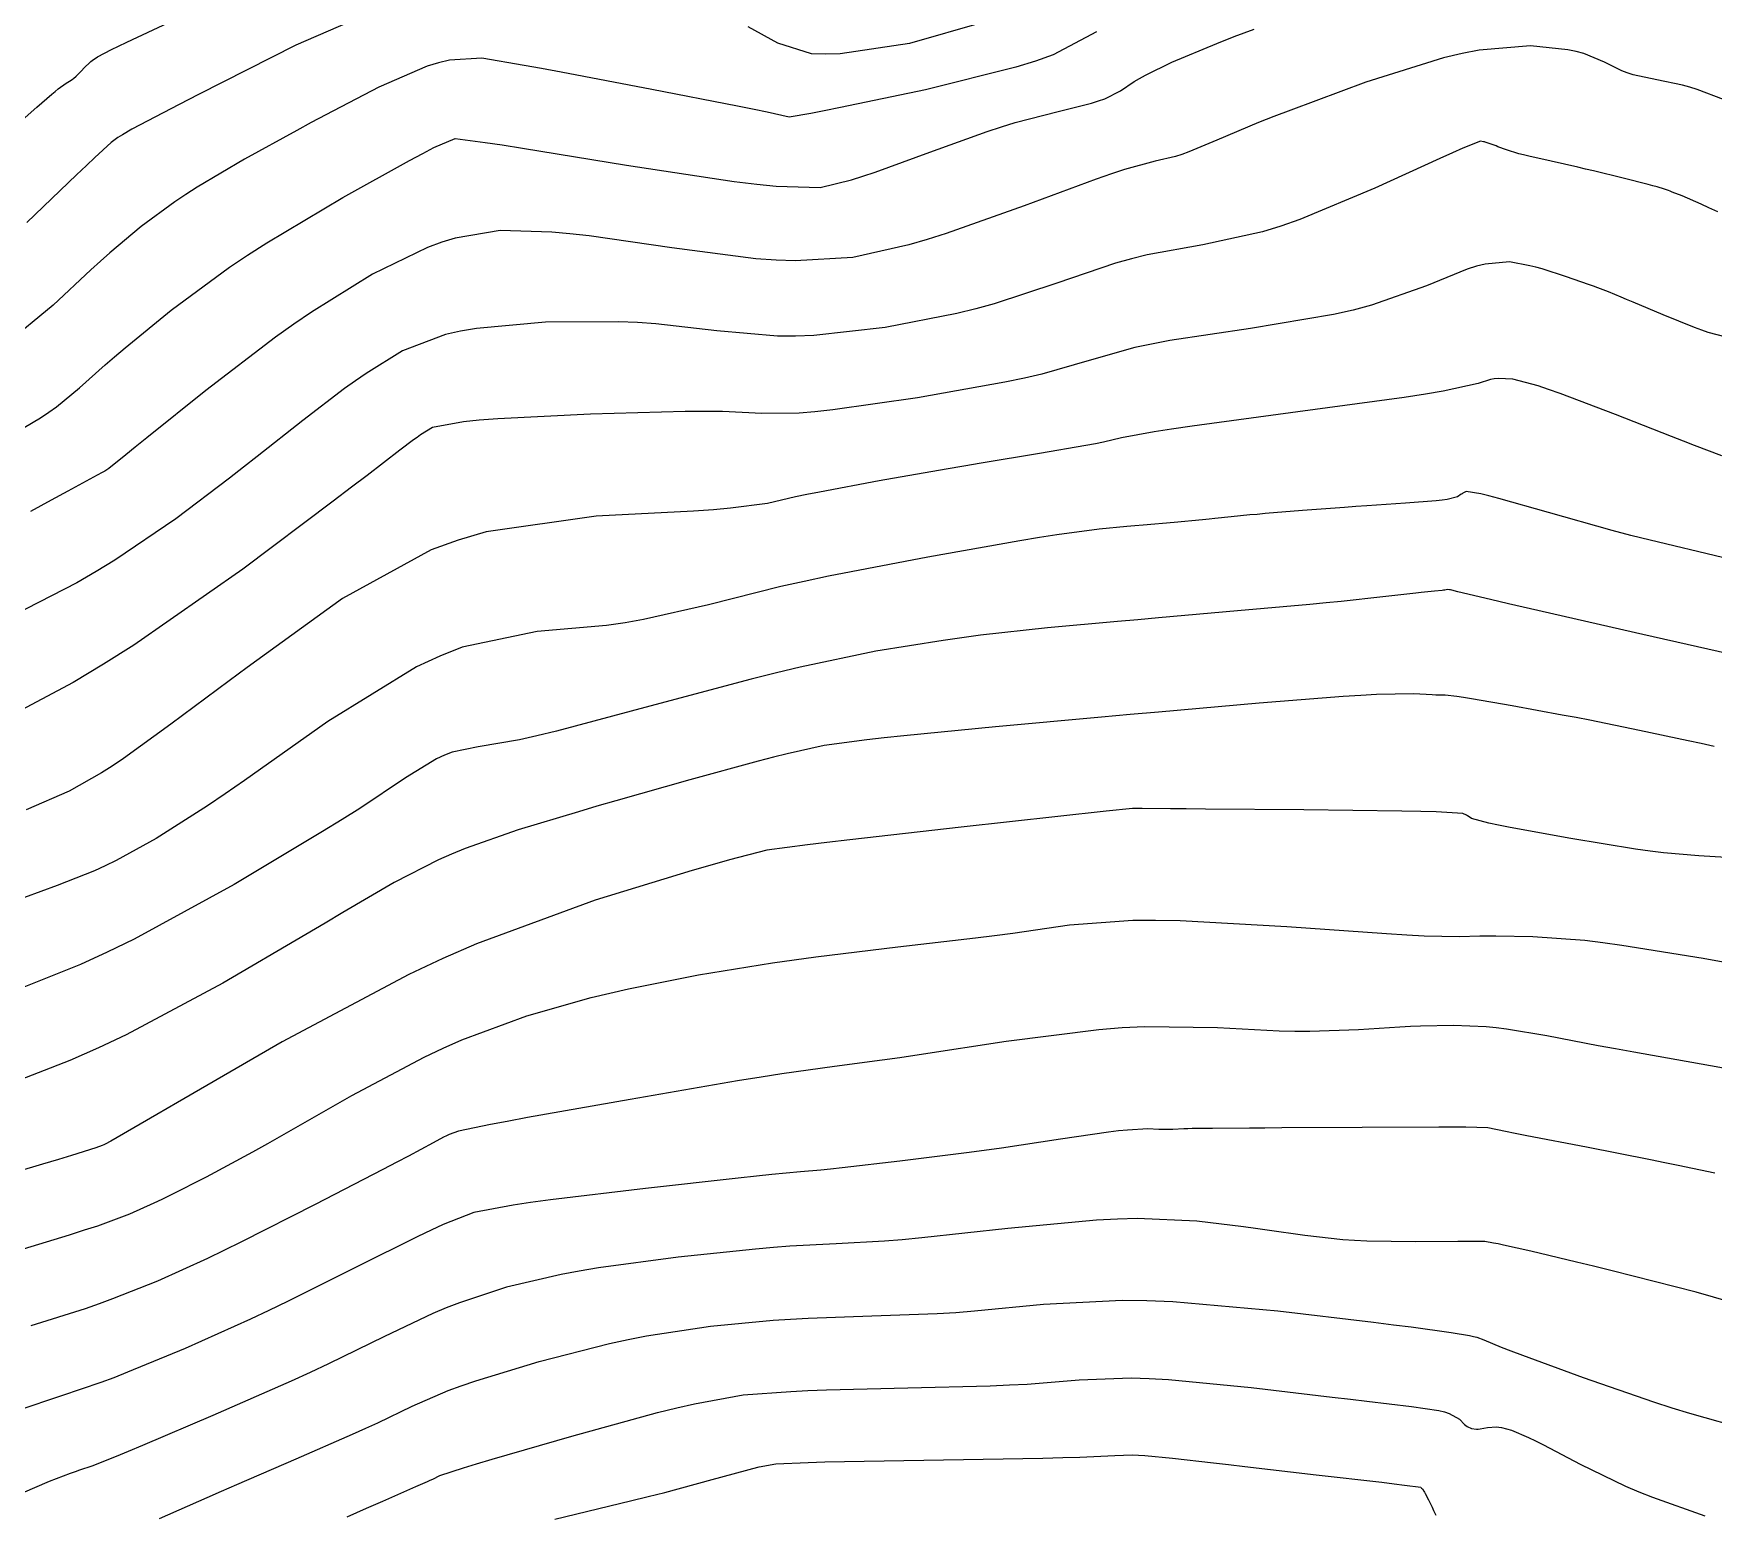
# Model space of a CAD drawing. Header units: metres. Extents: x 837476 to 838477, y 1189012 to 1191014.
# Drawn here: x 838235.9 to 838333.8, y 1189658.9 to 1189745.1 of the extents above; entities that cross this region are included whole.
import ezdxf

# ---------------------------------------------------------------- set-up
doc = ezdxf.new("R2010")
doc.units = ezdxf.units.M
doc.header["$LTSCALE"] = 0.3
doc.layers.add('COTAS 10', color=1, linetype='Continuous')
doc.layers.add('COTAS INT', color=252, linetype='Continuous')

msp = doc.modelspace()

# ---------------------------------------------------------------- linework, layer by layer
at = {"layer": 'COTAS 10'}
for points in [[(838234.294, 1189721.554), (838236.305, 1189722.744), (838236.785, 1189723.063), (838237.232, 1189723.379), (838238.57, 1189724.483), (838240.071, 1189725.833), (838240.622, 1189726.303), (838241.231, 1189726.815), (838243.918, 1189729.011), (838247.318, 1189731.522), (838248.377, 1189732.233), (838249.487, 1189732.949), (838253.918, 1189735.591), (838257.821, 1189737.752), (838258.598, 1189738.165), (838259.243, 1189738.499), (838260.474, 1189739.035), (838262.233, 1189738.804), (838263.211, 1189738.654), (838264.401, 1189738.465), (838270.474, 1189737.474), (838276.745, 1189736.523), (838278.061, 1189736.36), (838279.194, 1189736.242), (838281.769, 1189736.178), (838283.591, 1189736.628), (838284.249, 1189736.833), (838284.975, 1189737.073), (838288.151, 1189738.231), (838291.499, 1189739.439), (838292.332, 1189739.711), (838293.125, 1189739.956), (838295.648, 1189740.613), (838297.577, 1189741.09), (838297.994, 1189741.221), (838298.361, 1189741.351), (838299.266, 1189741.818), (838300.077, 1189742.354), (838300.385, 1189742.529), (838300.729, 1189742.715), (838302.275, 1189743.479), (838304.892, 1189744.58), (838305.912, 1189744.977), (838307.06, 1189745.414)], [(838334.388, 1189714.589), (838330.156, 1189715.602), (838329.042, 1189715.886), (838327.953, 1189716.171), (838324.229, 1189717.211), (838321.329, 1189718.039), (838320.759, 1189718.189), (838320.29, 1189718.306), (838319.44, 1189718.444), (838319.245, 1189718.347), (838319.19, 1189718.315), (838319.134, 1189718.281), (838318.927, 1189718.138), (838318.332, 1189717.985), (838318.032, 1189717.943), (838317.673, 1189717.902), (838315.886, 1189717.758), (838313.646, 1189717.607), (838313.001, 1189717.561), (838312.345, 1189717.514), (838309.889, 1189717.329), (838307.716, 1189717.154), (838307.239, 1189717.113), (838306.816, 1189717.075), (838305.737, 1189716.965), (838304.784, 1189716.862), (838304.44, 1189716.828), (838304.061, 1189716.792), (838302.405, 1189716.643), (838300.589, 1189716.483), (838300.11, 1189716.441), (838299.642, 1189716.399), (838298.036, 1189716.253), (838295.567, 1189715.917), (838294.554, 1189715.755), (838293.399, 1189715.563), (838288.036, 1189714.62), (838282.248, 1189713.502), (838280.823, 1189713.2), (838279.477, 1189712.9), (838275.258, 1189711.842), (838271.465, 1189710.971), (838270.387, 1189710.789), (838269.296, 1189710.633), (838265.258, 1189710.282), (838260.88, 1189709.365), (838259.576, 1189708.851), (838258.232, 1189708.225), (838253.045, 1189705.025), (838248.198, 1189701.585), (838247.068, 1189700.807), (838246.03, 1189700.106), (838243.045, 1189698.204), (838240.707, 1189696.928), (838240.076, 1189696.621), (838239.453, 1189696.333), (838237.26, 1189695.463), (838234.421, 1189694.425)], [(838337.901, 1189684.184), (838333.679, 1189684.942), (838329.205, 1189685.745), (838328.135, 1189685.941), (838327.137, 1189686.125), (838324.143, 1189686.692), (838321.775, 1189687.086), (838321.172, 1189687.16), (838320.592, 1189687.219), (838318.688, 1189687.309), (838316.771, 1189687.264), (838316.182, 1189687.239), (838315.569, 1189687.209), (838313.146, 1189687.052), (838310.311, 1189686.954), (838309.439, 1189686.96), (838308.528, 1189686.981), (838304.922, 1189687.176), (838300.687, 1189687.23), (838299.381, 1189687.161), (838298.016, 1189687.056), (838292.601, 1189686.375), (838287.543, 1189685.593), (838286.402, 1189685.424), (838285.374, 1189685.277), (838282.601, 1189684.917), (838279.534, 1189684.485), (838278.32, 1189684.293), (838276.948, 1189684.068), (838270.677, 1189682.993), (838264.702, 1189681.929), (838263.516, 1189681.712), (838262.533, 1189681.528), (838260.677, 1189681.144), (838260.127, 1189680.94), (838259.968, 1189680.87), (838259.806, 1189680.793), (838259.194, 1189680.467), (838257.757, 1189679.693), (838257.074, 1189679.335), (838256.267, 1189678.913), (838252.323, 1189676.871), (838248.024, 1189674.694), (838246.992, 1189674.188), (838246.03, 1189673.723), (838243.129, 1189672.396), (838240.505, 1189671.354), (838239.717, 1189671.07), (838238.902, 1189670.788), (838235.738, 1189669.786)], [(838266.298, 1189658.513), (838270.705, 1189659.576), (838271.74, 1189659.835), (838272.695, 1189660.078), (838275.472, 1189660.826), (838277.41, 1189661.361), (838277.835, 1189661.469), (838278.212, 1189661.56), (838279.174, 1189661.746), (838281.066, 1189661.825), (838282.03, 1189661.849), (838283.186, 1189661.874), (838288.948, 1189661.972), (838294.745, 1189662.074), (838295.922, 1189662.102), (838296.913, 1189662.13), (838298.948, 1189662.229), (838299.965, 1189662.266), (838300.316, 1189662.254), (838300.695, 1189662.233), (838302.314, 1189662.078), (838304.701, 1189661.798), (838305.565, 1189661.698), (838306.517, 1189661.588), (838310.688, 1189661.109), (838314.509, 1189660.666), (838315.241, 1189660.579), (838315.83, 1189660.506), (838316.781, 1189660.374), (838316.811, 1189660.338), (838316.832, 1189660.317), (838316.877, 1189660.276), (838316.961, 1189660.151), (838316.997, 1189660.087), (838317.039, 1189660.011), (838317.235, 1189659.632), (838317.442, 1189659.215), (838317.491, 1189659.115), (838317.536, 1189659.022), (838317.669, 1189658.74)]]:
    msp.add_lwpolyline(points, dxfattribs=at)
at = {"layer": 'COTAS INT'}
for points in [[(838257.426, 1189747.19), (838251.186, 1189744.477), (838245.519, 1189741.592), (838244.387, 1189741.012), (838243.443, 1189740.528), (838241.614, 1189739.572), (838241.071, 1189739.25), (838240.938, 1189739.166), (838240.813, 1189739.083), (838240.428, 1189738.801), (838239.467, 1189737.92), (838238.98, 1189737.46), (838238.397, 1189736.906), (838235.493, 1189734.124)], [(838234.73, 1189739.647), (838236.075, 1189740.867), (838236.959, 1189741.621), (838237.156, 1189741.781), (838237.333, 1189741.921), (838237.798, 1189742.254), (838238.089, 1189742.436), (838238.155, 1189742.482), (838238.215, 1189742.525), (838238.382, 1189742.664), (838238.536, 1189742.82), (838238.588, 1189742.874), (838238.644, 1189742.933), (838238.884, 1189743.185), (838239.158, 1189743.451), (838239.237, 1189743.519), (838239.316, 1189743.584), (838239.613, 1189743.795), (838240.435, 1189744.22), (838240.847, 1189744.419), (838241.338, 1189744.654), (838243.775, 1189745.796)], [(838291.302, 1189745.814), (838286.978, 1189744.575), (838282.934, 1189743.97), (838282.049, 1189743.942), (838281.266, 1189743.975), (838279.286, 1189744.599), (838277.567, 1189745.546)], [(838297.88, 1189745.247), (838295.342, 1189743.916), (838294.328, 1189743.55), (838293.18, 1189743.184), (838287.91, 1189741.871), (838282.949, 1189740.831), (838281.996, 1189740.638), (838281.225, 1189740.487), (838279.956, 1189740.281), (838278.68, 1189740.564), (838277.904, 1189740.721), (838276.944, 1189740.912), (838271.951, 1189741.884), (838266.663, 1189742.892), (838265.518, 1189743.105), (838264.511, 1189743.29), (838262.024, 1189743.721), (838260.14, 1189743.609), (838259.513, 1189743.452), (838258.84, 1189743.24), (838256.029, 1189742.017), (838252.937, 1189740.414), (838252.087, 1189739.961), (838251.239, 1189739.505), (838248.202, 1189737.827), (838245.44, 1189736.191), (838244.766, 1189735.761), (838244.133, 1189735.34), (838242.173, 1189733.906), (838240.349, 1189732.367), (838239.801, 1189731.881), (838239.234, 1189731.369), (838237.032, 1189729.304), (838234.257, 1189727.012)], [(838334.446, 1189741.296), (838332.895, 1189741.898), (838332.471, 1189742.031), (838332.048, 1189742.15), (838330.541, 1189742.459), (838329.166, 1189742.747), (838328.827, 1189742.853), (838328.506, 1189742.97), (838327.498, 1189743.486), (838326.295, 1189743.99), (838325.851, 1189744.098), (838325.358, 1189744.194), (838323.181, 1189744.427), (838320.194, 1189744.192), (838319.192, 1189743.991), (838318.114, 1189743.732), (838313.588, 1189742.308), (838309.199, 1189740.692), (838308.208, 1189740.312), (838307.313, 1189739.961), (838304.891, 1189738.939), (838303.253, 1189738.245), (838302.852, 1189738.101), (838302.475, 1189737.978), (838301.303, 1189737.709), (838299.511, 1189737.229), (838298.741, 1189736.974), (838297.853, 1189736.665), (838293.661, 1189735.108), (838289.108, 1189733.487), (838287.992, 1189733.138), (838286.939, 1189732.833), (838283.661, 1189732.091), (838280.298, 1189731.896), (838279.192, 1189731.936), (838278.009, 1189732.017), (838273.105, 1189732.647), (838268.287, 1189733.349), (838267.158, 1189733.475), (838266.118, 1189733.572), (838263.105, 1189733.675), (838260.485, 1189733.228), (838259.692, 1189732.978), (838258.871, 1189732.674), (838255.663, 1189731.117), (838252.105, 1189728.913), (838251.063, 1189728.2), (838249.996, 1189727.443), (838245.937, 1189724.337), (838242.501, 1189721.574), (838241.827, 1189721.033), (838241.273, 1189720.589), (838240.274, 1189719.794), (838240.041, 1189719.636), (838239.97, 1189719.593), (838239.896, 1189719.55), (838239.607, 1189719.401), (838237.886, 1189718.473), (838236.91, 1189717.94), (838235.718, 1189717.287)], [(838334.099, 1189734.749), (838333.587, 1189734.994), (838333.138, 1189735.206), (838332.031, 1189735.687), (838331.446, 1189735.908), (838331.325, 1189735.954), (838331.222, 1189735.994), (838330.999, 1189736.086), (838330.563, 1189736.214), (838330.326, 1189736.277), (838330.038, 1189736.352), (838328.581, 1189736.721), (838326.851, 1189737.143), (838326.392, 1189737.252), (838325.942, 1189737.356), (838324.389, 1189737.701), (838323.078, 1189737.999), (838322.78, 1189738.074), (838322.511, 1189738.145), (838321.775, 1189738.373), (838321.286, 1189738.554), (838321.172, 1189738.595), (838321.067, 1189738.634), (838320.768, 1189738.741), (838320.547, 1189738.812), (838320.492, 1189738.827), (838320.439, 1189738.841), (838320.269, 1189738.874), (838319.232, 1189738.466), (838318.633, 1189738.202), (838317.898, 1189737.872), (838314.114, 1189736.132), (838309.735, 1189734.308), (838308.624, 1189733.924), (838307.558, 1189733.593), (838304.077, 1189732.834), (838300.827, 1189732.239), (838299.908, 1189732.01), (838298.979, 1189731.754), (838295.553, 1189730.598), (838291.901, 1189729.388), (838290.83, 1189729.097), (838289.733, 1189728.825), (838285.553, 1189728.003), (838281.402, 1189727.551), (838280.323, 1189727.512), (838279.273, 1189727.511), (838275.737, 1189727.82), (838272.172, 1189728.232), (838271.105, 1189728.297), (838270.004, 1189728.34), (838265.737, 1189728.315), (838261.726, 1189727.958), (838260.786, 1189727.791), (838259.92, 1189727.596), (838257.408, 1189726.643), (838255.282, 1189725.326), (838254.66, 1189724.9), (838254.022, 1189724.448), (838251.596, 1189722.592), (838248.926, 1189720.477), (838248.134, 1189719.861), (838247.319, 1189719.232), (838244.188, 1189716.853), (838240.629, 1189714.432), (838239.544, 1189713.777), (838238.417, 1189713.128), (838233.989, 1189710.842)], [(838334.584, 1189727.449), (838333.548, 1189727.727), (838333.171, 1189727.856), (838332.754, 1189728.007), (838330.922, 1189728.741), (838329.162, 1189729.482), (838328.791, 1189729.638), (838328.47, 1189729.773), (838327.73, 1189730.081), (838327.104, 1189730.321), (838326.856, 1189730.412), (838326.575, 1189730.513), (838325.286, 1189730.97), (838323.862, 1189731.423), (838323.495, 1189731.523), (838323.139, 1189731.611), (838321.953, 1189731.834), (838320.537, 1189731.712), (838320.037, 1189731.581), (838319.489, 1189731.409), (838317.119, 1189730.438), (838313.915, 1189729.302), (838312.842, 1189729.025), (838311.688, 1189728.764), (838306.85, 1189727.96), (838302.144, 1189727.248), (838301.074, 1189727.046), (838300.105, 1189726.842), (838297.446, 1189726.088), (838294.695, 1189725.288), (838293.668, 1189725.055), (838292.527, 1189724.817), (838287.446, 1189723.916), (838282.506, 1189723.205), (838281.454, 1189723.088), (838280.538, 1189723.005), (838278.368, 1189722.993), (838276.058, 1189723.116), (838275.053, 1189723.118), (838273.889, 1189723.108), (838268.368, 1189722.955), (838262.968, 1189722.688), (838261.88, 1189722.604), (838260.97, 1189722.517), (838259.154, 1189722.17), (838258.459, 1189721.74), (838258.256, 1189721.6), (838258.048, 1189721.453), (838257.255, 1189720.846), (838255.351, 1189719.38), (838254.441, 1189718.69), (838253.366, 1189717.876), (838248.102, 1189713.912), (838241.74, 1189709.477), (838239.973, 1189708.368), (838238.203, 1189707.309), (838231.79, 1189703.912)], [(838334.342, 1189720.518), (838332.742, 1189721.136), (838332.11, 1189721.382), (838331.397, 1189721.661), (838328.143, 1189722.938), (838324.92, 1189724.16), (838324.228, 1189724.403), (838323.622, 1189724.606), (838322.154, 1189724.996), (838321.293, 1189725.031), (838321.069, 1189725.011), (838320.853, 1189724.977), (838320.123, 1189724.744), (838318.095, 1189724.296), (838317.06, 1189724.126), (838315.819, 1189723.936), (838309.623, 1189723.085), (838303.461, 1189722.257), (838302.24, 1189722.082), (838301.23, 1189721.93), (838299.338, 1189721.578), (838298.287, 1189721.317), (838297.808, 1189721.222), (838297.247, 1189721.118), (838294.543, 1189720.662), (838291.142, 1189720.101), (838290.143, 1189719.93), (838289.118, 1189719.753), (838285.205, 1189719.059), (838281.727, 1189718.411), (838280.975, 1189718.263), (838280.315, 1189718.128), (838278.694, 1189717.754), (838276.539, 1189717.464), (838275.541, 1189717.383), (838274.37, 1189717.302), (838268.694, 1189717.003), (838262.284, 1189716.085), (838260.65, 1189715.613), (838259.077, 1189715.046), (838253.905, 1189712.214), (838249.468, 1189708.991), (838248.358, 1189708.178), (838247.299, 1189707.399), (838243.905, 1189704.876), (838241.133, 1189702.879), (838240.467, 1189702.432), (838239.845, 1189702.032), (838237.963, 1189700.971), (838235.459, 1189699.873)], [(838336.713, 1189708.54), (838329.73, 1189710.098), (838323.182, 1189711.6), (838321.898, 1189711.897), (838320.842, 1189712.142), (838318.938, 1189712.6), (838318.597, 1189712.692), (838318.527, 1189712.707), (838318.468, 1189712.718), (838318.341, 1189712.721), (838318.19, 1189712.693), (838318.116, 1189712.684), (838318.028, 1189712.674), (838317.592, 1189712.637), (838316.806, 1189712.559), (838316.497, 1189712.525), (838316.149, 1189712.486), (838314.563, 1189712.296), (838312.144, 1189712.033), (838311.271, 1189711.947), (838310.31, 1189711.856), (838306.104, 1189711.477), (838301.495, 1189711.073), (838300.28, 1189710.965), (838299.091, 1189710.858), (838295.015, 1189710.488), (838291.107, 1189710.061), (838290.023, 1189709.918), (838288.938, 1189709.765), (838285.015, 1189709.124), (838280.602, 1189708.203), (838279.209, 1189707.872), (838277.741, 1189707.51), (838271.821, 1189705.93), (838266.391, 1189704.477), (838265.232, 1189704.194), (838264.222, 1189703.963), (838261.821, 1189703.562), (838260.305, 1189703.244), (838259.853, 1189703.066), (838259.387, 1189702.849), (838257.591, 1189701.741), (838254.91, 1189699.958), (838253.886, 1189699.316), (838252.741, 1189698.61), (838247.591, 1189695.523), (838241.763, 1189692.342), (838240.19, 1189691.577), (838238.636, 1189690.861), (838233.17, 1189688.693)], [(838333.902, 1189703.578), (838333.139, 1189703.745), (838332.369, 1189703.913), (838329.533, 1189704.516), (838326.645, 1189705.101), (838325.842, 1189705.257), (838325.037, 1189705.41), (838322.12, 1189705.939), (838319.738, 1189706.346), (838319.272, 1189706.422), (838318.889, 1189706.483), (838318.203, 1189706.568), (838317.837, 1189706.568), (838317.656, 1189706.575), (838317.44, 1189706.584), (838316.374, 1189706.642), (838314.206, 1189706.606), (838313.296, 1189706.555), (838312.252, 1189706.488), (838307.362, 1189706.1), (838301.498, 1189705.584), (838299.839, 1189705.436), (838298.165, 1189705.285), (838291.994, 1189704.724), (838286.646, 1189704.205), (838285.491, 1189704.082), (838284.477, 1189703.967), (838281.994, 1189703.628), (838279.843, 1189703.15), (838279.038, 1189702.949), (838278.144, 1189702.718), (838274.159, 1189701.634), (838269.843, 1189700.407), (838268.739, 1189700.086), (838267.674, 1189699.773), (838264.159, 1189698.709), (838261.069, 1189697.623), (838260.272, 1189697.295), (838259.501, 1189696.956), (838256.928, 1189695.637), (838253.931, 1189693.889), (838252.892, 1189693.28), (838251.763, 1189692.617), (838246.928, 1189689.77), (838241.3, 1189686.761), (838239.67, 1189685.995), (838238.009, 1189685.258), (838231.751, 1189682.842)], [(838334.591, 1189697.093), (838332.991, 1189697.189), (838330.933, 1189697.366), (838330.167, 1189697.465), (838329.315, 1189697.586), (838325.531, 1189698.205), (838322.005, 1189698.847), (838321.315, 1189698.982), (838320.751, 1189699.099), (838319.749, 1189699.367), (838319.556, 1189699.504), (838319.501, 1189699.538), (838319.445, 1189699.57), (838319.24, 1189699.672), (838317.69, 1189699.758), (838316.787, 1189699.78), (838315.679, 1189699.802), (838309.964, 1189699.874), (838304.227, 1189699.928), (838303.104, 1189699.938), (838302.184, 1189699.946), (838300.543, 1189699.959), (838300.274, 1189699.96), (838300.218, 1189699.96), (838300.17, 1189699.961), (838300.066, 1189699.964), (838300.021, 1189699.967), (838300.003, 1189699.967), (838299.982, 1189699.966), (838298.439, 1189699.796), (838289.982, 1189698.865), (838283.487, 1189698.137), (838282.157, 1189697.982), (838281.029, 1189697.847), (838278.645, 1189697.529), (838276.467, 1189696.967), (838275.468, 1189696.679), (838274.298, 1189696.334), (838268.645, 1189694.607), (838261.727, 1189692.063), (838259.759, 1189691.202), (838257.769, 1189690.273), (838250.392, 1189686.354), (838244.281, 1189682.811), (838243.088, 1189682.119), (838242.112, 1189681.553), (838240.392, 1189680.553), (838240.074, 1189680.383), (838239.981, 1189680.339), (838239.887, 1189680.298), (838239.533, 1189680.161), (838238.111, 1189679.725), (838237.345, 1189679.495), (838236.416, 1189679.218), (838231.713, 1189677.82)], [(838233.959, 1189673.873), (838237.996, 1189675.1), (838238.869, 1189675.379), (838239.635, 1189675.63), (838241.516, 1189676.315), (838242.922, 1189676.959), (838243.388, 1189677.184), (838243.888, 1189677.429), (838245.971, 1189678.484), (838248.672, 1189679.932), (838249.561, 1189680.425), (838250.512, 1189680.957), (838254.455, 1189683.214), (838258.662, 1189685.461), (838259.779, 1189685.987), (838260.875, 1189686.471), (838264.661, 1189687.876), (838268.416, 1189688.931), (838269.492, 1189689.195), (838270.584, 1189689.448), (838274.661, 1189690.261), (838278.988, 1189690.958), (838280.238, 1189691.137), (838281.51, 1189691.311), (838286.292, 1189691.891), (838290.823, 1189692.417), (838291.937, 1189692.557), (838292.991, 1189692.694), (838296.292, 1189693.17), (838300.003, 1189693.437), (838301.316, 1189693.442), (838302.753, 1189693.418), (838308.973, 1189693.083), (838314.793, 1189692.67), (838315.978, 1189692.597), (838316.978, 1189692.542), (838319.05, 1189692.49), (838320.232, 1189692.531), (838320.672, 1189692.534), (838321.16, 1189692.533), (838323.327, 1189692.5), (838326.36, 1189692.271), (838327.394, 1189692.146), (838328.512, 1189691.995), (838333.25, 1189691.23), (838338.135, 1189690.339)], [(838333.94, 1189678.686), (838331.8, 1189679.143), (838331.026, 1189679.301), (838330.173, 1189679.472), (838326.44, 1189680.202), (838322.976, 1189680.873), (838322.293, 1189681.006), (838321.73, 1189681.117), (838320.697, 1189681.329), (838319.421, 1189681.373), (838318.705, 1189681.377), (838317.832, 1189681.379), (838313.37, 1189681.359), (838308.692, 1189681.326), (838307.683, 1189681.319), (838306.798, 1189681.313), (838304.637, 1189681.3), (838303.46, 1189681.288), (838303.196, 1189681.283), (838302.959, 1189681.277), (838302.326, 1189681.248), (838301.825, 1189681.231), (838301.67, 1189681.232), (838301.509, 1189681.235), (838300.871, 1189681.27), (838299.676, 1189681.209), (838299.164, 1189681.152), (838298.573, 1189681.078), (838295.784, 1189680.668), (838292.336, 1189680.153), (838291.33, 1189680.013), (838290.301, 1189679.875), (838286.399, 1189679.385), (838283.049, 1189678.997), (838282.368, 1189678.922), (838281.794, 1189678.862), (838280.615, 1189678.762), (838278.936, 1189678.61), (838278.048, 1189678.517), (838276.976, 1189678.401), (838271.576, 1189677.8), (838266.029, 1189677.13), (838264.865, 1189676.972), (838263.861, 1189676.826), (838261.576, 1189676.394), (838259.777, 1189675.693), (838259.08, 1189675.376), (838258.295, 1189675.007), (838254.742, 1189673.229), (838250.703, 1189671.207), (838249.613, 1189670.684), (838248.535, 1189670.177), (838244.742, 1189668.476), (838241.375, 1189667.078), (838240.565, 1189666.762), (838239.808, 1189666.476), (838237.518, 1189665.7), (838234.981, 1189664.856)], [(838338.176, 1189670.216), (838332.839, 1189671.761), (838327.949, 1189672.99), (838326.849, 1189673.263), (838325.858, 1189673.506), (838323.198, 1189674.139), (838321.607, 1189674.495), (838321.29, 1189674.563), (838321.028, 1189674.619), (838320.528, 1189674.711), (838319.816, 1189674.711), (838319.42, 1189674.709), (838318.937, 1189674.706), (838316.474, 1189674.686), (838313.643, 1189674.726), (838312.928, 1189674.761), (838312.244, 1189674.806), (838310.021, 1189675.053), (838307.821, 1189675.373), (838307.151, 1189675.464), (838306.454, 1189675.556), (838303.717, 1189675.897), (838300.256, 1189676.043), (838299.104, 1189676.012), (838297.867, 1189675.951), (838292.698, 1189675.472), (838287.685, 1189674.919), (838286.547, 1189674.811), (838285.517, 1189674.722), (838282.698, 1189674.564), (838279.998, 1189674.426), (838279.043, 1189674.35), (838277.999, 1189674.257), (838273.476, 1189673.786), (838268.834, 1189673.168), (838267.714, 1189672.983), (838266.665, 1189672.792), (838263.476, 1189672.05), (838260.728, 1189671.133), (838259.958, 1189670.831), (838259.184, 1189670.508), (838256.355, 1189669.171), (838253.085, 1189667.567), (838252.032, 1189667.077), (838250.916, 1189666.567), (838246.355, 1189664.556), (838242.245, 1189662.802), (838241.413, 1189662.454), (838240.714, 1189662.164), (838239.297, 1189661.614), (838238.579, 1189661.375), (838238.321, 1189661.282), (838238.037, 1189661.177), (838236.797, 1189660.703), (838234.515, 1189659.719)], [(838243.244, 1189658.558), (838246.011, 1189659.778), (838246.858, 1189660.148), (838247.739, 1189660.531), (838251.212, 1189662.032), (838254.498, 1189663.473), (838255.263, 1189663.819), (838255.963, 1189664.141), (838257.968, 1189665.113), (838260.072, 1189666.01), (838260.836, 1189666.285), (838261.678, 1189666.572), (838265.375, 1189667.706), (838269.47, 1189668.758), (838270.563, 1189668.994), (838271.638, 1189669.207), (838275.375, 1189669.773), (838279.021, 1189670.113), (838280.039, 1189670.183), (838281.061, 1189670.242), (838284.781, 1189670.367), (838288.593, 1189670.506), (838289.672, 1189670.575), (838290.761, 1189670.656), (838294.781, 1189671.058), (838299.364, 1189671.294), (838300.808, 1189671.271), (838302.328, 1189671.21), (838308.451, 1189670.67), (838314.027, 1189669.996), (838315.203, 1189669.85), (838316.218, 1189669.722), (838318.555, 1189669.406), (838319.634, 1189669.217), (838319.857, 1189669.169), (838320.047, 1189669.122), (838320.458, 1189668.968), (838321.465, 1189668.545), (838322.031, 1189668.329), (838322.72, 1189668.07), (838326.245, 1189666.777), (838330.361, 1189665.353), (838331.423, 1189665.011), (838332.452, 1189664.692), (838335.89, 1189663.728)], [(838254.176, 1189658.648), (838255.304, 1189659.148), (838256.253, 1189659.569), (838258.187, 1189660.419), (838258.865, 1189660.717), (838259.022, 1189660.788), (838259.167, 1189660.854), (838259.581, 1189661.055), (838260.96, 1189661.512), (838261.714, 1189661.74), (838262.629, 1189662.012), (838267.274, 1189663.361), (838272.274, 1189664.725), (838273.412, 1189665.006), (838274.442, 1189665.245), (838277.274, 1189665.759), (838280.044, 1189665.969), (838281.035, 1189666.016), (838282.123, 1189666.058), (838286.865, 1189666.169), (838291.669, 1189666.29), (838292.797, 1189666.339), (838293.837, 1189666.393), (838296.865, 1189666.644), (838299.897, 1189666.752), (838300.94, 1189666.717), (838302.072, 1189666.655), (838306.897, 1189666.194), (838311.615, 1189665.633), (838312.68, 1189665.507), (838313.64, 1189665.394), (838316.235, 1189665.092), (838317.83, 1189664.844), (838318.16, 1189664.765), (838318.44, 1189664.681), (838319.048, 1189664.343), (838319.331, 1189664.035), (838319.407, 1189663.971), (838319.481, 1189663.916), (838319.74, 1189663.793), (838320.037, 1189663.764), (838320.136, 1189663.768), (838320.242, 1189663.776), (838320.682, 1189663.851), (838321.193, 1189663.895), (838321.343, 1189663.885), (838321.497, 1189663.865), (838322.085, 1189663.714), (838323.068, 1189663.277), (838323.472, 1189663.078), (838323.933, 1189662.845), (838326.071, 1189661.72), (838328.715, 1189660.44), (838329.495, 1189660.109), (838330.295, 1189659.789), (838333.355, 1189658.717)]]:
    msp.add_lwpolyline(points, dxfattribs=at)

doc.saveas('drawing.dxf')
